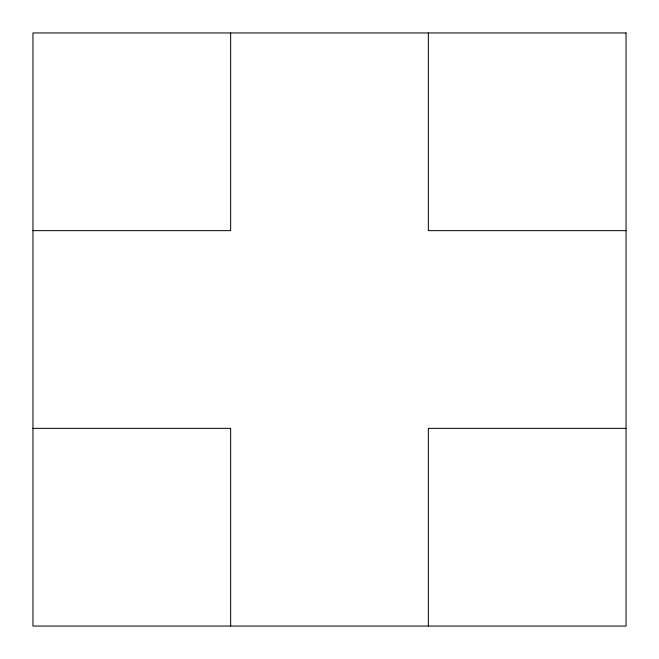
<?xml version="1.0" encoding="UTF-8"?>
<svg xmlns="http://www.w3.org/2000/svg" width="659" height="659" viewBox="0 0 659 659"><rect width="100%" height="100%" fill="white"/><g stroke="black" fill="none" stroke-linecap="round" stroke-linejoin="round"><path stroke-width="0.99" d="M32.95 230.65L230.65 230.65L230.65 32.95M626.05 230.65L428.35 230.65L428.35 32.95M32.95 428.35L230.65 428.35L230.65 626.05M626.05 428.35L428.35 428.35L428.35 626.05M626.05 32.95L32.95 32.95L32.95 626.05L626.05 626.05L626.05 32.95"/></g></svg>
